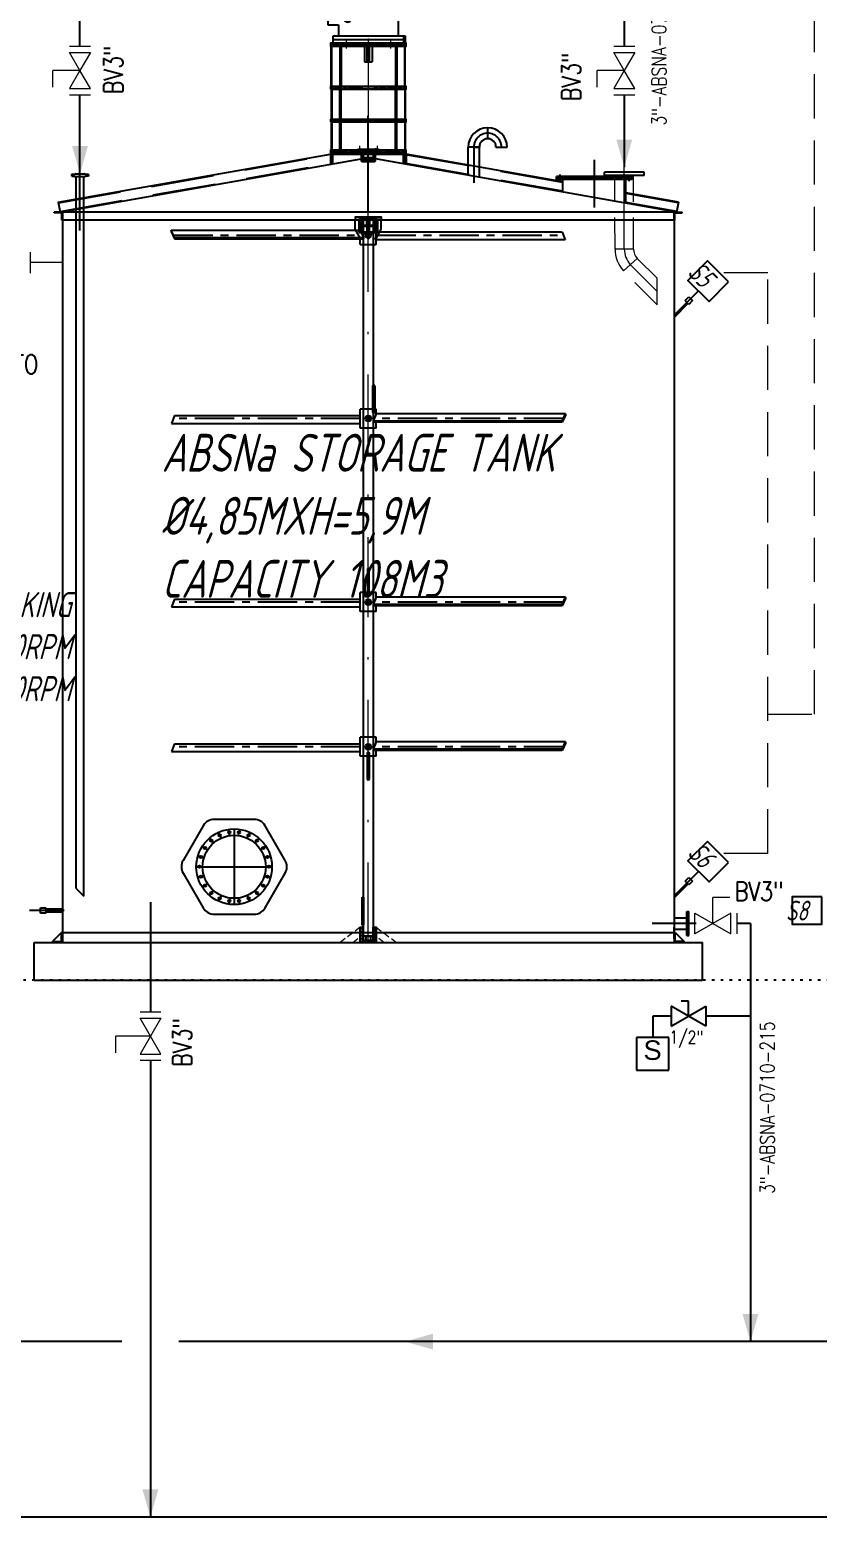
# Model space of a CAD drawing. Extents: x -29512 to 147477, y -5232 to 39709.
# Drawn here: x 140736.3 to 140767.6, y 9153.1 to 9212 of the extents above; entities that cross this region are included whole.
import ezdxf
from ezdxf.enums import TextEntityAlignment as Align

# ---------------------------------------------------------------- set-up
doc = ezdxf.new("R2010")
doc.units = 0
for name, pattern in [('ASSI', [16, 10, -2, 2, -2]), ('CENTER', [2, 1.25, -0.25, 0.25, -0.25]), ('DASHDOT', [25.4, 12.7, -6.35, 0, -6.35]), ('DOTTED', [0.25, 0, -0.25]), ('HIDDEN', [0.375, 0.25, -0.125])]:
    doc.linetypes.add(name, pattern=pattern)
doc.layers.get('0').update_dxf_attribs({"linetype": 'CONTINUOUS'})
for name, color, linetype in [('blade', 32, 'CONTINUOUS'), ('Bolt', 8, 'CONTINUOUS'), ('bushing', 1, 'CONTINUOUS'), ('Chain', 7, 'CONTINUOUS'), ('DIMENSION', 3, 'CONTINUOUS'), ('garis center', 4, 'CENTER'), ('HATCH', 4, 'CONTINUOUS'), ('NUVOLA', 6, 'CONTINUOUS'), ('P-707D', 7, 'CONTINUOUS'), ('PLAT', 7, 'CONTINUOUS'), ('pompa', 150, 'CONTINUOUS'), ('RED', 1, 'CONTINUOUS'), ('S', 7, 'CONTINUOUS'), ('spi', 7, 'CONTINUOUS')]:
    doc.layers.add(name, color=color, linetype=linetype)
doc.layers.add('FITTING', color=7, linetype='CONTINUOUS', lineweight=13)
doc.layers.add('TAG', color=140, linetype='CONTINUOUS', lineweight=13)
doc.styles.add('A3', font='arial.ttf', dxfattribs={"height": 0.3})
doc.styles.add('Romans100', font='romans.shx', dxfattribs={"width": 0.8, "height": 200})
doc.styles.add('S', font='ITALIC', dxfattribs={"height": 6})
doc.styles.add('S25', font='SIMPLEX', dxfattribs={"width": 0.8, "height": 0.25})
doc.styles.add('STYLE4', font='isocp.shx', dxfattribs={"width": 0.8, "oblique": 15, "height": 2})
pattern_1 = [(135, (141662.77512, 7790.239693), (0.0336759605, 0.0336759605), [])]
pattern_2 = [(135, (177299.441096, 5194.380967), (0.02806330038, 0.02806330038), [])]

# ---------------------------------------------------------------- blocks, each defined once
blk = doc.blocks.new('blade')
at = {"layer": 'blade'}
for p, q in [((145653.4, 16543.13), (145650.86, 16543.13)), ((145650.86, 16540.13), (145650.86, 16543.13)), ((145653.4, 16542.39), (145653.4, 16543.13)), ((145683.4, 16542.39), (145653.4, 16542.39)), ((145683.4, 16542.39), (145683.4, 16542.18)), ((145620.9, 16540.86), (145650.86, 16540.86)), ((145621.4, 16542.11), (145650.86, 16542.11)), ((145653.4, 16540.13), (145650.86, 16540.13)), ((145682.89, 16541.24), (145652.89, 16541.24)), ((145652.89, 16541.24), (145652.89, 16541.04)), ((145682.89, 16541.04), (145652.89, 16541.04)), ((145653.4, 16540.13), (145653.4, 16541.04)), ((145682.89, 16541.24), (145682.89, 16541.04))]:
    blk.add_line(p, q, dxfattribs=at)
at = {"layer": 'Bolt', "color": 0, "linetype": 'Continuous'}
blk.add_lwpolyline([(145651.96, 16541.91), (145651.8, 16541.63), (145651.96, 16541.34), (145652.29, 16541.34), (145652.46, 16541.63), (145652.29, 16541.91)], close=True, dxfattribs=at)
for radius in [0.456, 0.286]:
    blk.add_circle((145652.13, 16541.63), radius, dxfattribs=at)
at = {"layer": 'Bolt', "color": 1, "linetype": 'HIDDEN'}
blk.add_circle((145652.13, 16541.63), 0.147, dxfattribs=at)
blk.add_arc((145652.13, 16541.63), 0.219, 180, 90, dxfattribs=at)
at = {"layer": 'garis center', "ltscale": 5}
for p, q in [((145650.86, 16541.63), (145621.21, 16541.63)), ((145683.06, 16541.63), (145653.06, 16541.63))]:
    blk.add_line(p, q, dxfattribs=at)
at = {"layer": 'PLAT'}
for p, q in [((145653.4, 16542.39), (145652.89, 16541.24)), ((145682.89, 16541.24), (145683.4, 16542.39)), ((145621.4, 16542.11), (145620.9, 16540.86)), ((145683.4, 16542.18), (145682.89, 16541.04))]:
    blk.add_line(p, q, dxfattribs=at)
blk = doc.blocks.new('motor lm v210')
at = {"layer": 'pompa'}
for p, q in [((11075.4, 1358.4), (10825.4, 1358.4)), ((10825.4, 1323.1), (10825.4, 1358.4)), ((11075.4, 1323.1), (10825.4, 1323.1)), ((10830.3, 1308.6), (10835.1, 1323.1)), ((10844.5, 1308.6), (10849.3, 1323.1)), ((10858.6, 1308.6), (10863.4, 1323.1)), ((11040.1, 1393.7), (10860.7, 1393.7)), ((10879.8, 1308.6), (10884.6, 1323.1)), ((10901, 1308.6), (10905.7, 1323.1)), ((10922.2, 1308.6), (10926.9, 1323.1)), ((10936.3, 1308.6), (10941.1, 1323.1)), ((10964.5, 1308.6), (10959.7, 1323.1)), ((10978.6, 1308.6), (10973.9, 1323.1)), ((10999.8, 1308.6), (10995.1, 1323.1)), ((11021, 1308.6), (11016.2, 1323.1)), ((11042.2, 1308.6), (11037.4, 1323.1)), ((11056.3, 1308.6), (11051.6, 1323.1)), ((11070.5, 1308.6), (11065.7, 1323.1)), ((11075.4, 1323.1), (11075.4, 1358.4)), ((10830.3, 1054.9), (10830.3, 1308.6)), ((10844.5, 1051.1), (10844.5, 1308.6)), ((10858.6, 1047.4), (10858.6, 1308.6)), ((10879.8, 1041.7), (10879.8, 1308.6)), ((10901, 1041.7), (10901, 1308.6)), ((10907.9, 1238.9), (10901, 1245.9)), ((10907.9, 1123.5), (10907.9, 1238.9)), ((10922.2, 1245.9), (10922.2, 1308.6)), ((10936.3, 1245.9), (10936.3, 1308.6)), ((10964.5, 1245.9), (10964.5, 1308.6)), ((10978.6, 1245.9), (10978.6, 1308.6)), ((10992.9, 1238.9), (10999.8, 1245.9)), ((10999.8, 1041.7), (10999.8, 1308.6)), ((11021, 1041.7), (11021, 1308.6)), ((11042.2, 1047.4), (11042.2, 1308.6)), ((11056.3, 1051.1), (11056.3, 1308.6)), ((11070.5, 1054.9), (11070.5, 1308.6)), ((10901, 1116.6), (10907.9, 1123.5)), ((10922.2, 1041.7), (10922.2, 1116.6)), ((10936.3, 1041.7), (10936.3, 1116.6)), ((10964.5, 1041.7), (10964.5, 1116.6)), ((10978.6, 1041.7), (10978.6, 1116.6)), ((10992.9, 1123.5), (10999.8, 1116.6)), ((10785.4, 1011.7), (11175.4, 1011.7)), ((10785.4, 1011.7), (10785.4, 870.7)), ((10797, 1031.7), (10797, 1011.7)), ((11103.8, 1031.7), (10797, 1031.7)), ((10797, 1011.7), (11103.8, 1011.7)), ((11083.8, 1041.7), (10817, 1041.7)), ((11083.8, 1041.7), (10817, 1041.7)), ((10817, 1031.7), (10817, 1041.7)), ((10879.8, 1041.7), (10830.3, 1054.9)), ((11021, 1041.7), (11070.5, 1054.9)), ((11083.8, 1041.7), (11083.8, 1031.7)), ((11103.8, 1011.7), (11103.8, 1031.7)), ((11165.4, 1021.7), (11125.4, 1021.7)), ((11125.4, 1021.7), (11125.4, 1011.7)), ((11135.4, 1011.7), (11135.4, 1021.7)), ((11145.4, 1011.7), (11145.4, 1021.7)), ((11155.4, 1011.7), (11155.4, 1021.7)), ((11165.4, 1011.7), (11165.4, 1021.7)), ((11175.4, 1011.7), (11175.4, 931.7)), ((11080.4, 967), (11050.4, 967)), ((11115.4, 931.7), (11115.4, 870.7)), ((11175.4, 931.7), (11115.4, 931.7)), ((10745, 870.7), (10745, 830.7)), ((10755, 870.7), (10745, 870.7)), ((10755, 860.7), (10745, 860.7)), ((10755, 850.7), (10745, 850.7)), ((10755, 840.7), (10745, 840.7)), ((10745, 830.7), (10755, 830.7)), ((11145.8, 870.7), (10755, 870.7)), ((10755, 870.7), (10755, 850.7)), ((11145.8, 850.7), (10755, 850.7)), ((10755, 850.7), (10755, 830.7)), ((10755, 830.7), (11145.8, 830.7)), ((11145.8, 850.7), (11145.8, 870.7)), ((11145.8, 830.7), (11145.8, 850.7)), ((10929.4, 823.7), (10929.4, 725.7)), ((10971.4, 823.7), (10971.4, 725.7)), ((10971.4, 725.7), (10929.4, 725.7))]:
    blk.add_line(p, q, dxfattribs=at)
for points in [[(10901, 1245.9), (10999.8, 1245.9), (10999.8, 1116.6), (10901, 1116.6)], [(10907.9, 1238.9), (10992.9, 1238.9), (10992.9, 1123.5), (10907.9, 1123.5)]]:
    blk.add_lwpolyline(points, dxfattribs=at)
blk.add_lwpolyline([(10843.7, 830.7), (11057.2, 830.7), (11057.2, 823.7), (10843.7, 823.7)], close=True, dxfattribs=at)
for radius in [20, 15]:
    blk.add_circle((11065.4, 967), radius, dxfattribs=at)
for centre, start, end in [((10860.7, 1358.4), 90, 180), ((11040.1, 1358.4), 0, 90)]:
    blk.add_arc(centre, 35.3, start, end, dxfattribs=at)
at = {"layer": 'spi', "ltscale": 5}
for p, q in [((10944.4, 725.7), (10944.4, 812.7)), ((10956.4, 725.7), (10956.4, 812.7))]:
    blk.add_line(p, q, dxfattribs=at)
at = {"layer": 'spi'}
blk.add_arc((10950.4, 812.7), 6, 0, 180, dxfattribs=at)
blk = doc.blocks.new('CC6018')
at = {"color": 1, "linetype": 'CENTER', "lineweight": 9, "ltscale": 0.5}
for p, q in [((83, 163), (243, 163)), ((133, 218), (193, 218)), ((133, 108), (193, 108))]:
    blk.add_line(p, q, dxfattribs=at)
at = {"color": 1, "linetype": 'CENTER', "lineweight": 9, "ltscale": 0.05}
for p, q in [((120, 223), (130, 223)), ((125, 218), (125, 228)), ((206, 223), (196, 223)), ((201, 218), (201, 228)), ((120, 103), (130, 103)), ((125, 108), (125, 98)), ((206, 103), (196, 103)), ((201, 108), (201, 98))]:
    blk.add_line(p, q, dxfattribs=at)
for points in [[(120, 238), (206, 238, -0.414214), (216, 228), (216, 98, -0.414214), (206, 88), (120, 88, -0.414214), (110, 98), (110, 228, -0.414214)], [(120, 232), (206, 232, -0.414214), (211, 228), (211, 98, -0.414214), (206, 93), (120, 93, -0.414214), (115, 98), (115, 228, -0.414214)]]:
    blk.add_lwpolyline(points, format="xyb", close=True)
for points in [[(158, 118), (106, 118, -0.414214), (101, 123), (101, 202, -0.414214), (106, 207), (158, 207)], [(168, 207), (220, 207, -0.414214), (225, 202), (225, 123, -0.414214), (220, 118), (168, 118)]]:
    blk.add_lwpolyline(points, format="xyb")
for points in [[(158, 152), (101, 152), (101, 173), (158, 173)], [(158, 116), (168, 116), (168, 209), (158, 209)], [(168, 152), (225, 152), (225, 173), (168, 173)]]:
    blk.add_lwpolyline(points, close=True)
for centre in [(125, 223), (201, 223), (125, 103), (201, 103)]:
    blk.add_circle(centre, 2.93)
at = {"layer": 'Chain'}
for points in [[(189, 214), (189, 222), (137, 222), (137, 214)], [(138, 228), (138, 207), (141, 207), (141, 228)], [(138, 97), (138, 118), (141, 118), (141, 97)], [(141, 209), (141, 225), (143, 225), (143, 209)], [(144, 211), (144, 225), (157, 225), (157, 211)], [(161, 209), (161, 225), (158, 225), (158, 209)], [(163, 228), (163, 207), (161, 207), (161, 228)], [(163, 97), (163, 118), (161, 118), (161, 97)], [(163, 228), (163, 207), (166, 207), (166, 228)], [(163, 97), (163, 118), (166, 118), (166, 97)], [(166, 209), (166, 225), (168, 225), (168, 209)], [(182, 211), (182, 225), (169, 225), (169, 211)], [(185, 209), (185, 225), (183, 225), (183, 209)], [(185, 228), (185, 207), (188, 207), (188, 228)], [(185, 97), (185, 118), (188, 118), (188, 97)], [(189, 111), (189, 104), (137, 104), (137, 111)], [(141, 116), (141, 100), (143, 100), (143, 116)], [(144, 115), (144, 100), (157, 100), (157, 115)], [(161, 116), (161, 100), (158, 100), (158, 116)], [(166, 116), (166, 100), (168, 100), (168, 116)], [(182, 115), (182, 100), (169, 100), (169, 115)], [(185, 116), (185, 100), (183, 100), (183, 116)]]:
    blk.add_lwpolyline(points, close=True, dxfattribs=at)
blk = doc.blocks.new('PRESA', base_point=(1.75, 0.1))
for p, q in [((1.5, 0.1), (1.5, 0.6)), ((1.5, 0.6), (2, 0.6)), ((2, 0.6), (2, 0.1)), ((2, 0.1), (1.5, 0.1))]:
    blk.add_line(p, q)
at = {"style": 'S', "width": 1.2}
blk.add_attdef('1', text='', height=0.3, dxfattribs=at).set_placement((1.75, 0.2), align=Align.CENTER)
blk = doc.blocks.new('FRECC2', base_point=(19.5, 44))
at = {"layer": 'RED'}
blk.add_solid([(19.5, 44), (19.85, 44.1), (19.85, 43.9)], dxfattribs=at)

msp = doc.modelspace()

# ---------------------------------------------------------------- hatches: boundary and pattern name
at = {"lineweight": 5}
h = msp.add_hatch(dxfattribs=at)
h.set_pattern_fill('ANSI31', scale=0.015, angle=180, style=0)
h.set_pattern_definition(pattern_1)
h.paths.add_polyline_path([(140748.8324, 9211.3782), (140748.6744, 9211.3782), (140748.2524, 9211.3782), (140748.2524, 9211.5032), (140748.8324, 9211.5032)])
h = msp.add_hatch(dxfattribs=at)
h.set_pattern_fill('ANSI31', scale=0.015, angle=180, style=0)
h.set_pattern_definition(pattern_1)
h.paths.add_polyline_path([(140750.2524, 9211.3782), (140750.2524, 9211.4532), (140750.5149, 9211.4532), (140750.5149, 9211.5032), (140750.5824, 9211.5032), (140750.5824, 9211.3782)])
h.paths.add_polyline_path([(140748.9224, 9211.3782), (140748.9224, 9211.5032), (140748.9899, 9211.5032), (140748.9899, 9211.4532), (140749.2524, 9211.4532), (140749.2524, 9211.3782)])
h = msp.add_hatch(dxfattribs=at)
h.set_pattern_fill('ANSI31', scale=0.015, angle=180, style=0)
h.set_pattern_definition(pattern_1)
h.paths.add_polyline_path([(140751.2524, 9211.5032), (140751.2524, 9211.3782), (140750.8304, 9211.3782), (140750.6724, 9211.3782), (140750.6724, 9211.5032)])
h = msp.add_hatch(dxfattribs=at)
h.set_pattern_fill('ANSI31', scale=0.015, angle=180, style=0)
h.set_pattern_definition([(135, (141662.77512, 7790.114693), (0.0336759605, 0.0336759605), [])])
h.paths.add_polyline_path([(140751.2524, 9209.7782), (140751.2524, 9209.6782), (140750.0024, 9209.6782), (140750.0024, 9209.7782)])
h.paths.add_polyline_path([(140749.5024, 9209.7782), (140749.5024, 9209.6782), (140748.2524, 9209.6782), (140748.2524, 9209.7782)])
h = msp.add_hatch(dxfattribs=at)
h.set_pattern_fill('ANSI31', scale=0.015, angle=180, style=0)
h.set_pattern_definition([(135, (141662.77512, 7790.364693), (0.0336759605, 0.0336759605), [])])
h.paths.add_polyline_path([(140751.2524, 9208.4782), (140751.2524, 9208.3782), (140750.0024, 9208.3782), (140750.0024, 9208.4782)])
h.paths.add_polyline_path([(140749.5024, 9208.4782), (140749.5024, 9208.3782), (140748.2524, 9208.3782), (140748.2524, 9208.4782)])
h = msp.add_hatch(dxfattribs=at)
h.set_pattern_fill('ANSI31', scale=0.015, angle=180, style=0)
h.set_pattern_definition([(135, (141662.77512, 7790.239693), (0.0336759605, 0.0336759605), [])])
h.paths.add_polyline_path([(140749.3024, 9207.2532), (140749.3024, 9207.1532), (140748.2524, 9207.1532), (140748.2524, 9207.2532)])
h.paths.add_polyline_path([(140750.2024, 9207.1532), (140750.2024, 9207.2532), (140751.2524, 9207.2532), (140751.2524, 9207.1532)])
h = msp.add_hatch(dxfattribs=at)
h.set_pattern_fill('ANSI31', scale=0.015, angle=90, style=0)
h.set_pattern_definition([(45, (148160.367067, 8377.674726), (0.03367596045, -0.03367596045), [])])
h.paths.add_polyline_path([(140749.3749, 9207.1532), (140749.3749, 9207.1032), (140748.2524, 9207.1032), (140748.2524, 9207.1532)])
h.paths.add_polyline_path([(140751.2524, 9207.1532), (140751.2524, 9207.1032), (140750.1299, 9207.1032), (140750.1299, 9207.1532)])
h.paths.add_polyline_path([(140750.0374, 9207.1532), (140750.0749, 9207.1532), (140750.0749, 9207.1032), (140750.0374, 9207.1032)])
h.paths.add_polyline_path([(140749.4299, 9207.1532), (140749.4674, 9207.1532), (140749.4674, 9207.1032), (140749.4299, 9207.1032)])
h = msp.add_hatch(dxfattribs=at)
h.set_pattern_fill('ANSI31', scale=0.015, angle=90, style=0)
h.set_pattern_definition([(45, (148103.46798, 8379.92323), (0.03367596045, -0.03367596045), [])])
h.paths.add_polyline_path([(140748.3524, 9206.7181), (140748.2524, 9206.7004), (140748.2524, 9207.1032), (140748.3524, 9207.1032)])
h.paths.add_polyline_path([(140751.2524, 9206.7004), (140751.1524, 9206.7181), (140751.1524, 9207.1032), (140751.2524, 9207.1032)])
at = {"layer": 'DIMENSION', "lineweight": 5}
h = msp.add_hatch(dxfattribs=at)
h.set_pattern_fill('ANSI31', color=1, scale=0.0125, angle=180, style=0)
h.set_pattern_definition(pattern_2)
h.paths.add_polyline_path([(140749.3524, 9207.2932), (140749.4349, 9207.2932), (140749.4349, 9207.2432), (140749.4449, 9207.2432), (140749.4449, 9207.2332), (140749.3524, 9207.2332)])
h.paths.add_polyline_path([(140749.5574, 9207.2932), (140749.5574, 9207.2332), (140749.4799, 9207.2332), (140749.4799, 9207.2432), (140749.4899, 9207.2432), (140749.4899, 9207.2932)])
h.paths.add_polyline_path([(140750.0149, 9207.2932), (140750.0149, 9207.2432), (140750.0249, 9207.2432), (140750.0249, 9207.2332), (140749.9474, 9207.2332), (140749.9474, 9207.2932)])
h.paths.add_polyline_path([(140750.1524, 9207.2932), (140750.1524, 9207.2332), (140750.0599, 9207.2332), (140750.0599, 9207.2432), (140750.0699, 9207.2432), (140750.0699, 9207.2932)])
h = msp.add_hatch(dxfattribs=at)
h.set_pattern_fill('ANSI31', color=1, scale=0.0125, angle=90, style=0)
h.set_pattern_definition([(45, (148160.367067, 8377.674726), (0.02806330038, -0.02806330038), [])])
h.paths.add_polyline_path([(140749.3524, 9207.2332), (140749.3749, 9207.2332), (140749.3749, 9207.1532), (140749.3524, 9207.1532)])
h.paths.add_polyline_path([(140750.1299, 9207.2332), (140750.1524, 9207.2332), (140750.1524, 9207.1532), (140750.1299, 9207.1532)])
h = msp.add_hatch(dxfattribs=at)
h.set_pattern_fill('ANSI31', color=1, scale=0.0125, angle=90, style=0)
h.set_pattern_definition([(45, (177296.76354, 5194.143467), (0.02806330038, -0.02806330038), [])])
h.paths.add_polyline_path([(140749.9824, 9207.2332), (140750.0749, 9207.2332), (140750.0749, 9207.1532), (140749.9824, 9207.1532)])
h.paths.add_polyline_path([(140749.4299, 9207.2332), (140749.5224, 9207.2332), (140749.5224, 9207.1532), (140749.4299, 9207.1532)])
h = msp.add_hatch(dxfattribs=at)
h.set_pattern_fill('ANSI31', color=1, scale=0.0125, angle=180, style=0)
h.set_pattern_definition([(135, (177296.76354, 5194.320967), (0.02806330038, 0.02806330038), [])])
h.paths.add_polyline_path([(140749.4924, 9206.8032), (140749.4674, 9206.8282), (140749.4674, 9207.1532), (140749.5224, 9207.1532), (140749.5224, 9206.8682), (140749.5574, 9206.8532), (140749.5574, 9206.8032)])
h.paths.add_polyline_path([(140750.0374, 9206.8282), (140750.0124, 9206.8032), (140749.9474, 9206.8032), (140749.9474, 9206.8532), (140749.9824, 9206.8682), (140749.9824, 9207.1532), (140750.0374, 9207.1532)])
h = msp.add_hatch(dxfattribs=at)
h.set_pattern_fill('ANSI31', color=1, scale=0.0125, angle=180, style=0)
h.set_pattern_definition(pattern_2)
h.paths.add_polyline_path([(140749.9474, 9207.2332), (140749.9824, 9207.2332), (140749.9824, 9206.9332), (140749.9474, 9206.9482)])
h.paths.add_polyline_path([(140749.5574, 9206.9482), (140749.5224, 9206.9332), (140749.5224, 9207.2332), (140749.5574, 9207.2332)])
at = {"layer": 'DIMENSION', "lineweight": 9}
h = msp.add_hatch(dxfattribs=at)
h.set_pattern_fill('ANSI31', scale=0.03125, style=0)
h.set_pattern_definition([(45, (104308.78605, 5049.63054), (-0.07015825095, 0.07015825095), [])])
h.paths.add_polyline_path([(140750.0678, 9176.2432), (140749.9995, 9176.2432), (140749.9995, 9175.9157), (140749.8024, 9175.9157), (140749.7774, 9175.9107, -0.0296497), (140749.7663, 9175.9085), (140749.7524, 9175.9057), (140749.7524, 9175.8432), (140750.0678, 9175.8432)])
h.paths.add_polyline_path([(140750.0678, 9176.4432), (140749.9995, 9176.4432), (140749.9995, 9176.2432), (140750.0678, 9176.2432)])
h.paths.add_polyline_path([(140749.5053, 9176.4432), (140749.4328, 9176.4432), (140749.4328, 9176.2432), (140749.5053, 9176.2432)])
h.paths.add_polyline_path([(140749.5053, 9176.2432), (140749.4328, 9176.2432), (140749.4328, 9175.8432), (140749.7524, 9175.8432), (140749.7524, 9175.9057), (140749.7024, 9175.9157), (140749.5053, 9175.9157)])
at = {"layer": 'DIMENSION', "lineweight": 5}
h = msp.add_hatch(dxfattribs=at)
h.set_pattern_fill('ANSI31', color=1, scale=0.03125, angle=90, style=0)
h.set_pattern_definition([(135, (104308.78605, 5049.63054), (-0.07015825095, -0.07015825095), [])])
h.paths.add_polyline_path([(140749.9995, 9176.4432), (140749.9429, 9176.4432), (140749.9429, 9176.2432), (140749.9995, 9176.2432)])
h.paths.add_polyline_path([(140749.5619, 9176.4432), (140749.5053, 9176.4432), (140749.5053, 9176.2432), (140749.5619, 9176.2432)])
h.paths.add_polyline_path([(140749.5619, 9176.2432), (140749.5053, 9176.2432), (140749.5053, 9175.9157), (140749.5619, 9175.9157)])
h.paths.add_polyline_path([(140749.9995, 9176.2432), (140749.9429, 9176.2432), (140749.9429, 9175.9157), (140749.9995, 9175.9157)])

# ---------------------------------------------------------------- linework, layer by layer
at = {"color": 6, "linetype": 'DASHDOT', "lineweight": 9, "ltscale": 0.25}
for p, q in [((140748.8774, 9211.5921), (140748.8774, 9211.2893)), ((140749.7524, 9211.681), (140749.7524, 9207.43)), ((140750.6274, 9211.5921), (140750.6274, 9211.2893)), ((140749.4024, 9207.4271), (140749.4024, 9207.0993)), ((140750.1024, 9207.4271), (140750.1024, 9207.0993))]:
    msp.add_line(p, q, dxfattribs=at)
at = {"color": 7, "lineweight": 20}
for p, q in [((140737.2486, 9209.7522), (140737.2486, 9210.4176)), ((140738.3201, 9210.4176), (140737.2486, 9210.4176)), ((140758.8309, 9209.7522), (140758.8309, 9210.4176)), ((140759.9024, 9210.4176), (140758.8309, 9210.4176)), ((140764.084, 9177.6281), (140763.4186, 9177.6281)), ((140763.4186, 9176.5932), (140763.4186, 9177.6281)), ((140741.1127, 9172.131), (140739.7473, 9172.131)), ((140739.7473, 9171.4656), (140739.7473, 9172.131))]:
    msp.add_line(p, q, dxfattribs=at)
at = {"color": 4, "lineweight": 20}
msp.add_line((140737.6274, 9202.7981), (140736.3384, 9202.7981), dxfattribs=at)
for p, q in [((140763.1361, 9172.5261), (140761.7592, 9173.3129)), ((140761.7592, 9172.5261), (140763.1361, 9173.3129)), ((140761.7592, 9173.3129), (140761.7592, 9172.5261)), ((140762.4476, 9173.5096), (140762.1526, 9173.5096)), ((140762.4476, 9172.9195), (140762.4476, 9173.5096)), ((140763.1361, 9173.3129), (140763.1361, 9172.5261))]:
    msp.add_line(p, q)
at = {"color": 3}
for points in [[(140750.8304, 9211.3782), (140750.8304, 9211.3782), (140751.2524, 9211.3782), (140751.2524, 9211.5032), (140748.2524, 9211.5032), (140748.2524, 9211.3782), (140748.6744, 9211.3782), (140748.6744, 9211.3782)], [(140748.9224, 9211.5032), (140748.8324, 9211.5032), (140748.8324, 9211.3782), (140748.9224, 9211.3782)], [(140750.5149, 9211.5032), (140748.9899, 9211.5032), (140748.9899, 9211.4532), (140750.5149, 9211.4532)], [(140750.2524, 9211.3782), (140749.2524, 9211.3782), (140749.2524, 9211.4532), (140750.2524, 9211.4532)], [(140750.5824, 9211.5032), (140750.6724, 9211.5032), (140750.6724, 9211.3782), (140750.5824, 9211.3782)], [(140748.2524, 9209.6782), (140751.2524, 9209.6782), (140751.2524, 9209.7782), (140748.2524, 9209.7782)], [(140750.0024, 9209.6782), (140749.5024, 9209.6782), (140749.5024, 9209.7782), (140750.0024, 9209.7782)], [(140748.2524, 9208.3782), (140751.2524, 9208.3782), (140751.2524, 9208.4782), (140748.2524, 9208.4782)], [(140750.0024, 9208.3782), (140749.5024, 9208.3782), (140749.5024, 9208.4782), (140750.0024, 9208.4782)], [(140748.2524, 9207.1532), (140751.2524, 9207.1532), (140751.2524, 9207.2532), (140748.2524, 9207.2532)], [(140748.2524, 9207.1032), (140751.2524, 9207.1032), (140751.2524, 9207.1532), (140748.2524, 9207.1532)], [(140750.2024, 9207.1532), (140749.3024, 9207.1532), (140749.3024, 9207.2532), (140750.2024, 9207.2532)], [(140749.4299, 9207.1032), (140749.3749, 9207.1032), (140749.3749, 9207.1532), (140749.4299, 9207.1532)], [(140749.3799, 9207.1032), (140749.4249, 9207.1032), (140749.4249, 9207.1532), (140749.3799, 9207.1532)], [(140750.0374, 9207.1032), (140749.4674, 9207.1032), (140749.4674, 9207.1532), (140750.0374, 9207.1532)], [(140750.0749, 9207.1032), (140750.1299, 9207.1032), (140750.1299, 9207.1532), (140750.0749, 9207.1532)], [(140750.0799, 9207.1032), (140750.1249, 9207.1032), (140750.1249, 9207.1532), (140750.0799, 9207.1532)], [(140748.2524, 9207.1032), (140748.2524, 9206.7004), (140748.3524, 9206.7181), (140748.3524, 9207.1032)], [(140751.2524, 9207.1032), (140751.2524, 9206.7004), (140751.1524, 9206.7181), (140751.1524, 9207.1032)]]:
    msp.add_lwpolyline(points, close=True, dxfattribs=at)
at = {"layer": 'bushing', "color": 7}
for p, q in [((140749.5574, 9206.9482), (140749.5224, 9206.9332)), ((140749.5574, 9206.8532), (140749.9474, 9206.8532)), ((140749.9474, 9206.9482), (140749.9824, 9206.9332))]:
    msp.add_line(p, q, dxfattribs=at)
for points in [[(140750.1524, 9207.2332), (140749.3524, 9207.2332), (140749.3524, 9207.2932), (140750.1524, 9207.2932)], [(140750.1524, 9207.1532), (140749.3524, 9207.1532), (140749.3524, 9207.2332), (140750.1524, 9207.2332)], [(140749.3749, 9207.2332), (140749.4299, 9207.2332), (140749.4299, 9207.1532), (140749.3749, 9207.1532)], [(140749.4349, 9207.2932), (140749.4899, 9207.2932), (140749.4899, 9207.2432), (140749.4349, 9207.2432)], [(140749.4799, 9207.2332), (140749.4449, 9207.2332), (140749.4449, 9207.2432), (140749.4799, 9207.2432)], [(140749.9474, 9207.2332), (140749.5574, 9207.2332), (140749.5574, 9207.2932), (140749.9474, 9207.2932)], [(140750.0699, 9207.2932), (140750.0149, 9207.2932), (140750.0149, 9207.2432), (140750.0699, 9207.2432)], [(140750.0249, 9207.2332), (140750.0599, 9207.2332), (140750.0599, 9207.2432), (140750.0249, 9207.2432)], [(140750.1299, 9207.2332), (140750.0749, 9207.2332), (140750.0749, 9207.1532), (140750.1299, 9207.1532)], [(140749.2274, 9204.5049), (140750.2774, 9204.5049), (140750.2774, 9204.5949), (140749.2274, 9204.5949)], [(140749.7774, 9204.5049), (140749.7274, 9204.5049), (140749.7274, 9203.7549), (140749.7774, 9203.7549)], [(140749.7774, 9204.1299), (140749.7274, 9204.1299), (140749.7274, 9203.7549), (140749.7774, 9203.7549)], [(140749.7274, 9190.6699), (140749.7774, 9190.6699), (140749.7774, 9189.5699), (140749.7274, 9189.5699)], [(140749.7274, 9189.6199), (140749.7774, 9189.6199), (140749.7774, 9190.6199), (140749.7274, 9190.6199)], [(140749.5119, 9177.6399), (140749.5619, 9177.6399), (140749.5619, 9176.5399), (140749.5119, 9176.5399)], [(140749.5119, 9176.5899), (140749.5619, 9176.5899), (140749.5619, 9177.5899), (140749.5119, 9177.5899)]]:
    msp.add_lwpolyline(points, close=True, dxfattribs=at)
for points in [[(140750.0124, 9206.8032), (140750.0374, 9206.8282), (140750.0374, 9207.1532), (140749.4674, 9207.1532), (140749.4674, 9206.8282), (140749.4924, 9206.8032), (140750.0124, 9206.8032)], [(140749.5224, 9206.9332), (140749.9824, 9206.9332), (140749.9824, 9207.2332), (140749.5224, 9207.2332), (140749.5224, 9206.9332), (140749.5224, 9206.9332)], [(140749.5224, 9206.8682), (140749.5574, 9206.8532), (140749.5574, 9206.8032), (140749.9474, 9206.8032), (140749.9474, 9206.8532), (140749.9824, 9206.8682), (140749.5224, 9206.8682)], [(140749.9474, 9206.9482), (140749.5574, 9206.9482)], [(140749.5574, 9206.8032), (140749.9474, 9206.8032)], [(140749.5924, 9206.9332), (140749.9124, 9206.9332)], [(140749.5619, 9203.7549), (140749.4369, 9203.7549), (140749.2369, 9204.1299), (140749.2369, 9204.5049), (140749.5619, 9204.5049)], [(140749.9429, 9203.7549), (140750.0679, 9203.7549), (140750.2679, 9204.1299), (140750.2679, 9204.5049), (140749.9429, 9204.5049)]]:
    msp.add_lwpolyline(points, dxfattribs=at)
for points in [[(140749.9179, 9196.8949, 1), (140750.0179, 9196.8949), (140750.0179, 9197.8949, 1), (140749.9179, 9197.8949)], [(140749.7024, 9182.3449, 1), (140749.8024, 9182.3449), (140749.8024, 9183.3449, 1), (140749.7024, 9183.3449)]]:
    msp.add_lwpolyline(points, format="xyb", close=True, dxfattribs=at)
at = {"layer": 'DIMENSION', "color": 0, "linetype": 'ByBlock', "ltscale": 0.5}
for p, q in [((140738.3201, 9211.3788), (140738.3201, 9221.8995)), ((140738.3201, 9204.0715), (140738.3201, 9209.4565)), ((140741.1127, 9177.4464), (140741.1127, 9173.0922)), ((140761.0302, 9172.9195), (140761.0302, 9172.0738)), ((140761.7592, 9172.9195), (140761.0302, 9172.9195)), ((140764.9059, 9172.9195), (140763.1361, 9172.9195)), ((140741.1127, 9171.1699), (140741.1127, 9153.0526))]:
    msp.add_line(p, q, dxfattribs=at)
at = {"layer": 'DIMENSION', "color": 4, "linetype": 'HIDDEN', "lineweight": 13, "ltscale": 7}
for p, q in [((140767.4496, 9184.8896), (140767.4496, 9216.6099)), ((140765.5946, 9202.3929), (140763.6723, 9202.3929)), ((140765.5946, 9179.3737), (140765.5946, 9202.3929)), ((140765.5946, 9184.8896), (140767.4496, 9184.8896)), ((140765.5946, 9179.3737), (140763.6723, 9179.3737))]:
    msp.add_line(p, q, dxfattribs=at)
at = {"layer": 'DIMENSION', "color": 7, "linetype": 'DASHDOT', "ltscale": 0.3}
msp.add_line((140749.7524, 9204.8032), (140749.7524, 9209.8032), dxfattribs=at)
at = {"layer": 'DIMENSION', "color": 7, "linetype": 'ByBlock', "ltscale": 5}
for p, q in [((140754.4854, 9207.7074), (140754.4854, 9208.1474)), ((140753.7129, 9206.2604), (140753.7129, 9207.3774)), ((140754.1554, 9207.3774), (140753.7154, 9207.3774)), ((140753.9354, 9207.3774), (140754.1579, 9207.3774)), ((140754.1579, 9206.182), (140754.1579, 9207.3774)), ((140754.8154, 9207.3774), (140755.2554, 9207.3774)), ((140761.8774, 9176.8157), (140762.3774, 9176.8157)), ((140761.8774, 9176.3707), (140762.3774, 9176.3707))]:
    msp.add_line(p, q, dxfattribs=at)
at = {"layer": 'DIMENSION', "color": 1, "linetype": 'CENTER', "ltscale": 10}
msp.add_line((140753.9354, 9207.3774), (140753.9354, 9205.9674), dxfattribs=at)
at = {"layer": 'DIMENSION', "color": 9}
for p, q in [((140737.4579, 9205.1971), (140748.2524, 9207.1004)), ((140757.464, 9206.0052), (140751.2524, 9207.1004)), ((140762.0468, 9205.1971), (140759.964, 9205.5644))]:
    msp.add_line(p, q, dxfattribs=at)
at = {"layer": 'DIMENSION', "color": 7, "linetype": 'HIDDEN', "lineweight": 13, "ltscale": 10}
for p, q in [((140737.4649, 9205.1577), (140748.2524, 9207.0598)), ((140737.5204, 9204.8426), (140748.2524, 9206.7349)), ((140757.4571, 9205.9658), (140751.2524, 9207.0598)), ((140757.464, 9205.6396), (140751.2524, 9206.7349)), ((140762.0399, 9205.1577), (140759.9571, 9205.525)), ((140761.9843, 9204.8426), (140759.964, 9205.1988))]:
    msp.add_line(p, q, dxfattribs=at)
at = {"layer": 'DIMENSION', "color": 3, "lineweight": 25}
for p, q in [((140737.5274, 9204.8032), (140749.4674, 9206.9085)), ((140761.9774, 9204.8032), (140750.0374, 9206.9085)), ((140737.6274, 9204.8032), (140737.6274, 9175.8432)), ((140761.8774, 9204.8032), (140761.8774, 9175.8432))]:
    msp.add_line(p, q, dxfattribs=at)
at = {"layer": 'DIMENSION', "color": 1, "linetype": 'CENTER', "ltscale": 2}
for p, q in [((140758.714, 9206.8769), (140758.714, 9204.9861)), ((140762.7556, 9176.5932), (140761.0112, 9176.5932))]:
    msp.add_line(p, q, dxfattribs=at)
at = {"layer": 'DIMENSION', "color": 1, "lineweight": 9}
for p, q in [((140759.9024, 9203.336), (140759.9024, 9206.5782)), ((140760.2691, 9203.336), (140759.5357, 9203.336)), ((140760.4109, 9202.9674), (140759.8666, 9202.4759))]:
    msp.add_line(p, q, dxfattribs=at)
at = {"layer": 'DIMENSION', "color": 7}
for p, q in [((140760.214, 9206.219), (140757.214, 9206.219)), ((140757.214, 9206.099), (140757.214, 9206.219)), ((140760.214, 9206.159), (140757.214, 9206.159)), ((140760.214, 9206.099), (140757.214, 9206.099)), ((140757.464, 9205.599), (140757.464, 9206.099)), ((140759.1149, 9206.2526), (140759.1149, 9206.386)), ((140760.6899, 9206.386), (140759.1149, 9206.386)), ((140760.6899, 9206.2526), (140759.1149, 9206.2526)), ((140759.964, 9205.1582), (140759.964, 9206.099)), ((140760.214, 9206.099), (140760.214, 9206.219)), ((140760.6899, 9206.2526), (140760.6899, 9206.386)), ((140737.4579, 9205.1971), (140737.5274, 9204.8032)), ((140761.8774, 9204.8032), (140737.6274, 9204.8032)), ((140762.0468, 9205.1971), (140761.9774, 9204.8032)), ((140762.3774, 9176.1207), (140762.3774, 9177.0657)), ((140762.3774, 9177.0657), (140762.4574, 9177.0657)), ((140762.4574, 9176.1207), (140762.4574, 9177.0657)), ((140761.8774, 9175.9819), (140761.8774, 9176.4544)), ((140762.3774, 9176.1207), (140762.4574, 9176.1207)), ((140736.5024, 9174.3432), (140736.5024, 9175.8432)), ((140736.5024, 9175.8432), (140763.0024, 9175.8432)), ((140763.0024, 9174.3432), (140763.0024, 9175.8432)), ((140736.5024, 9174.3432), (140763.0024, 9174.3432))]:
    msp.add_line(p, q, dxfattribs=at)
at = {"layer": 'DIMENSION', "color": 1}
for p, q in [((140757.3456, 9206.2865), (140757.3456, 9206.0234)), ((140760.0825, 9206.2865), (140760.0825, 9206.0234)), ((140745.2289, 9180.7224), (140743.6363, 9180.7224)), ((140743.2033, 9180.4724), (140742.4071, 9179.0932)), ((140743.9133, 9179.9802), (140743.8095, 9180.2076)), ((140743.9046, 9180.1136), (140743.8182, 9180.0742)), ((140743.8417, 9180.1371), (140743.8812, 9180.0507)), ((140744.2839, 9180.2109), (140744.1899, 9180.1974)), ((140744.2547, 9180.0804), (140744.2191, 9180.3279)), ((140744.2302, 9180.2512), (140744.2437, 9180.1572)), ((140744.4326, 9180.3432), (140744.4326, 9177.3432)), ((140744.6753, 9180.1974), (140744.5813, 9180.2109)), ((140744.6105, 9180.0804), (140744.6461, 9180.3279)), ((140744.6351, 9180.2512), (140744.6215, 9180.1572)), ((140744.9519, 9179.9802), (140745.0557, 9180.2076)), ((140745.047, 9180.0742), (140744.9606, 9180.1136)), ((140745.0235, 9180.1371), (140744.9841, 9180.0507)), ((140746.4582, 9179.0932), (140745.6619, 9180.4724)), ((140743.381, 9179.519), (140743.1707, 9179.6541)), ((140743.2359, 9179.6122), (140743.3159, 9179.5609)), ((140743.3016, 9179.6265), (140743.2502, 9179.5466)), ((140743.614, 9179.7879), (140743.4503, 9179.9768)), ((140743.5681, 9179.9134), (140743.4963, 9179.8512)), ((140743.5011, 9179.9182), (140743.5633, 9179.8464)), ((140745.2512, 9179.7879), (140745.4149, 9179.9768)), ((140745.3689, 9179.8512), (140745.2972, 9179.9134)), ((140745.3642, 9179.9182), (140745.3019, 9179.8464)), ((140745.4842, 9179.519), (140745.6945, 9179.6541)), ((140745.6293, 9179.6122), (140745.5494, 9179.5609)), ((140745.615, 9179.5466), (140745.5637, 9179.6265)), ((140743.1826, 9178.8432), (140742.9326, 9178.8432)), ((140742.9326, 9178.8432), (140745.9326, 9178.8432)), ((140743.2332, 9179.1953), (140742.9934, 9179.2658)), ((140743.0101, 9178.8432), (140743.1051, 9178.8432)), ((140743.0576, 9178.8907), (140743.0576, 9178.7957)), ((140743.0677, 9179.2439), (140743.1589, 9179.2172)), ((140743.1267, 9179.2761), (140743.0999, 9179.185)), ((140745.632, 9179.1953), (140745.8719, 9179.2658)), ((140745.6826, 9178.8432), (140745.9326, 9178.8432)), ((140745.7975, 9179.2439), (140745.7063, 9179.2172)), ((140745.7653, 9179.185), (140745.7385, 9179.2761)), ((140745.8551, 9178.8432), (140745.7601, 9178.8432)), ((140745.8076, 9178.7957), (140745.8076, 9178.8907)), ((140742.4071, 9178.5932), (140743.2033, 9177.214)), ((140743.2332, 9178.491), (140742.9934, 9178.4206)), ((140743.0677, 9178.4424), (140743.1589, 9178.4692)), ((140743.0999, 9178.5014), (140743.1267, 9178.4102)), ((140745.632, 9178.491), (140745.8719, 9178.4206)), ((140745.6619, 9177.214), (140746.4582, 9178.5932)), ((140745.7975, 9178.4424), (140745.7063, 9178.4692)), ((140745.7385, 9178.4102), (140745.7653, 9178.5014)), ((140743.381, 9178.1674), (140743.1707, 9178.0322)), ((140743.2359, 9178.0741), (140743.3159, 9178.1255)), ((140743.2502, 9178.1397), (140743.3016, 9178.0598)), ((140743.614, 9177.8985), (140743.4503, 9177.7095)), ((140743.4963, 9177.8351), (140743.5681, 9177.7729)), ((140743.5011, 9177.7681), (140743.5633, 9177.8399)), ((140743.9133, 9177.7061), (140743.8095, 9177.4787)), ((140744.9519, 9177.7061), (140745.0557, 9177.4787)), ((140745.2512, 9177.8985), (140745.4149, 9177.7095)), ((140745.2972, 9177.7729), (140745.3689, 9177.8351)), ((140745.3642, 9177.7681), (140745.3019, 9177.8399)), ((140745.4842, 9178.1674), (140745.6945, 9178.0322)), ((140745.6293, 9178.0741), (140745.5494, 9178.1255)), ((140745.5637, 9178.0598), (140745.615, 9178.1397)), ((140743.8182, 9177.6122), (140743.9046, 9177.5727)), ((140743.8417, 9177.5492), (140743.8812, 9177.6356)), ((140744.1899, 9177.4889), (140744.2839, 9177.4754)), ((140744.2547, 9177.6059), (140744.2191, 9177.3584)), ((140744.2302, 9177.4352), (140744.2437, 9177.5292)), ((140744.5813, 9177.4754), (140744.6753, 9177.4889)), ((140744.6105, 9177.6059), (140744.6461, 9177.3584)), ((140744.6351, 9177.4352), (140744.6215, 9177.5292)), ((140744.9606, 9177.5727), (140745.047, 9177.6122)), ((140745.0235, 9177.5492), (140744.9841, 9177.6356)), ((140743.6363, 9176.964), (140745.2289, 9176.964))]:
    msp.add_line(p, q, dxfattribs=at)
at = {"layer": 'DIMENSION', "color": 7, "linetype": 'HIDDEN', "lineweight": 13, "ltscale": 5}
for p, q in [((140759.5357, 9203.336), (140759.5316, 9206.2526)), ((140760.2732, 9203.336), (140760.2732, 9206.2526)), ((140761.2004, 9201.129), (140759.8864, 9202.4429)), ((140761.2004, 9202.1778), (140760.4109, 9202.9674))]:
    msp.add_line(p, q, dxfattribs=at)
at = {"layer": 'DIMENSION', "color": 6}
for p, q in [((140737.6274, 9204.8032), (140737.3024, 9204.8032)), ((140737.3024, 9204.7707), (140737.3024, 9204.8032)), ((140737.3024, 9204.7707), (140737.3024, 9204.8032)), ((140737.6274, 9204.4782), (140737.6274, 9204.8032)), ((140761.8774, 9204.8032), (140762.2024, 9204.8032)), ((140761.8774, 9204.4782), (140761.8774, 9204.8032)), ((140762.2024, 9204.7707), (140762.2024, 9204.8032)), ((140762.2024, 9204.7707), (140762.2024, 9204.8032)), ((140737.5949, 9204.7707), (140737.3024, 9204.7707)), ((140737.5949, 9204.4782), (140737.5949, 9204.7707)), ((140737.6274, 9204.4782), (140737.5949, 9204.4782)), ((140761.8774, 9204.4782), (140737.6274, 9204.4782)), ((140761.8774, 9204.4782), (140761.9099, 9204.4782)), ((140761.9099, 9204.4782), (140761.9099, 9204.7707)), ((140761.9099, 9204.7707), (140762.2024, 9204.7707)), ((140737.5874, 9176.2432), (140737.2274, 9175.8832)), ((140737.2274, 9175.8432), (140737.2274, 9175.8832)), ((140737.2274, 9175.8832), (140737.5874, 9175.8832)), ((140737.5874, 9176.2432), (140737.6274, 9176.2432)), ((140737.5874, 9175.8832), (140737.5874, 9176.2432)), ((140737.5874, 9176.2432), (140737.6274, 9176.2432)), ((140737.6274, 9176.2432), (140761.8774, 9176.2432)), ((140737.6274, 9175.8432), (140737.6274, 9176.2432)), ((140761.9174, 9176.2432), (140761.8774, 9176.2432)), ((140761.9174, 9176.2432), (140761.8774, 9176.2432)), ((140761.9174, 9176.2432), (140762.2774, 9175.8832)), ((140761.9174, 9175.8832), (140761.9174, 9176.2432)), ((140762.2774, 9175.8832), (140761.9174, 9175.8832)), ((140762.2774, 9175.8432), (140762.2774, 9175.8832)), ((140737.2274, 9175.8432), (140737.6274, 9175.8432)), ((140762.2774, 9175.8432), (140761.8774, 9175.8432))]:
    msp.add_line(p, q, dxfattribs=at)
at = {"layer": 'DIMENSION', "color": 1, "linetype": 'CENTER', "lineweight": 9, "ltscale": 5}
msp.add_line((140760.1353, 9202.7185), (140761.2004, 9201.6534), dxfattribs=at)
at = {"layer": 'DIMENSION', "color": 7, "lineweight": 9}
msp.add_line((140761.2004, 9201.129), (140761.2004, 9202.1778), dxfattribs=at)
at = {"layer": 'DIMENSION', "color": 7, "linetype": 'ByBlock', "ltscale": 15}
for points in [[(140748.2855, 9211.3782), (140748.6744, 9211.3782), (140748.6744, 9209.7782), (140748.2855, 9209.7782)], [(140751.2193, 9211.3782), (140750.8304, 9211.3782), (140750.8304, 9209.7782), (140751.2193, 9209.7782)], [(140748.2855, 9208.4782), (140748.6744, 9208.4782), (140748.6744, 9209.6782), (140748.2855, 9209.6782)], [(140751.2193, 9208.4782), (140750.8304, 9208.4782), (140750.8304, 9209.6782), (140751.2193, 9209.6782)], [(140748.2855, 9207.2532), (140748.6744, 9207.2532), (140748.6744, 9208.3782), (140748.2855, 9208.3782)], [(140751.2193, 9207.2532), (140750.8304, 9207.2532), (140750.8304, 9208.3782), (140751.2193, 9208.3782)]]:
    msp.add_lwpolyline(points, close=True, dxfattribs=at)
at = {"layer": 'DIMENSION', "color": 7, "linetype": 'HIDDEN', "lineweight": 13, "ltscale": 10}
for points in [[(140748.3208, 9211.3782), (140748.6037, 9211.3782), (140748.6037, 9209.7782), (140748.3208, 9209.7782)], [(140751.184, 9211.3782), (140750.9011, 9211.3782), (140750.9011, 9209.7782), (140751.184, 9209.7782)], [(140748.3208, 9208.4782), (140748.6037, 9208.4782), (140748.6037, 9209.6782), (140748.3208, 9209.6782)], [(140751.184, 9208.4782), (140750.9011, 9208.4782), (140750.9011, 9209.6782), (140751.184, 9209.6782)], [(140748.3246, 9207.2532), (140748.6037, 9207.2532), (140748.6037, 9208.3782), (140748.3208, 9208.3782)], [(140751.184, 9207.2532), (140750.9011, 9207.2532), (140750.9011, 9208.3782), (140751.184, 9208.3782)]]:
    msp.add_lwpolyline(points, close=True, dxfattribs=at)
at = {"layer": 'DIMENSION', "color": 7}
for points in [[(140749.5224, 9206.8682), (140749.5224, 9207.1532), (140749.9824, 9207.1532), (140749.9824, 9206.8682)], [(140749.5574, 9206.9482), (140749.5574, 9207.2332), (140749.9474, 9207.2332), (140749.9474, 9206.9482)]]:
    msp.add_lwpolyline(points, dxfattribs=at)
at = {"layer": 'DIMENSION', "color": 2}
for points in [[(140749.9429, 9204.5049), (140749.9429, 9176.0899), (140749.5619, 9176.0899), (140749.5619, 9204.5049)], [(140749.8024, 9176.0899), (140749.7524, 9176.0999), (140749.7024, 9176.0899)]]:
    msp.add_lwpolyline(points, dxfattribs=at)
at = {"layer": 'DIMENSION', "color": 3, "linetype": 'ByBlock', "ltscale": 0.5}
for points in [[(140764.0345, 9202.0307), (140763.1994, 9202.8658), (140762.4281, 9202.0945), (140763.2632, 9201.2594)], [(140764.0345, 9179.0115), (140763.1994, 9179.8466), (140762.4281, 9179.0753), (140763.2632, 9178.2402)], [(140767.7381, 9177.6567), (140766.5572, 9177.6567), (140766.5572, 9176.5659), (140767.7381, 9176.5659)]]:
    msp.add_lwpolyline(points, close=True, dxfattribs=at)
at = {"layer": 'DIMENSION', "color": 6, "linetype": 'HIDDEN', "lineweight": 13}
for points in [[(140749.4328, 9176.4432), (140748.6328, 9175.8432), (140749.1328, 9175.8432), (140749.4328, 9176.0682), (140749.4328, 9176.4432)], [(140750.0678, 9176.4432), (140750.8678, 9175.8432)], [(140750.0678, 9176.4432), (140750.8678, 9175.8432), (140750.3678, 9175.8432), (140750.0678, 9176.0682), (140750.0678, 9176.4432)]]:
    msp.add_lwpolyline(points, dxfattribs=at)
at = {"layer": 'DIMENSION', "color": 7}
for points in [[(140749.7524, 9175.9057), (140749.8024, 9175.9157), (140749.9995, 9175.9157), (140749.9995, 9176.4432), (140750.0678, 9176.4432), (140750.0678, 9175.8432), (140749.4328, 9175.8432), (140749.4328, 9176.4432), (140749.5053, 9176.4432), (140749.5053, 9175.9157), (140749.7024, 9175.9157)], [(140749.5053, 9175.9157), (140749.5619, 9175.9157), (140749.5619, 9176.4432), (140749.5053, 9176.4432)], [(140749.9995, 9175.9157), (140749.9429, 9175.9157), (140749.9429, 9176.4432), (140749.9995, 9176.4432)]]:
    msp.add_lwpolyline(points, close=True, dxfattribs=at)
for centre, radius in [((140744.4326, 9178.8432), 1.5), ((140744.4326, 9178.8432), 1.25), ((140743.8614, 9180.0939), 0.0475), ((140744.2369, 9180.2042), 0.0475), ((140744.6283, 9180.2042), 0.0475), ((140745.0038, 9180.0939), 0.0475), ((140743.2759, 9179.5866), 0.0475), ((140743.5322, 9179.8823), 0.0475), ((140745.333, 9179.8823), 0.0475), ((140745.5893, 9179.5866), 0.0475), ((140743.0576, 9178.8432), 0.0475), ((140743.1133, 9179.2306), 0.0475), ((140745.7519, 9179.2306), 0.0475), ((140745.8076, 9178.8432), 0.0475), ((140743.1133, 9178.4558), 0.0475), ((140745.7519, 9178.4558), 0.0475), ((140743.2759, 9178.0998), 0.0475), ((140743.5322, 9177.804), 0.0475), ((140745.333, 9177.804), 0.0475), ((140745.5893, 9178.0998), 0.0475), ((140743.8614, 9177.5924), 0.0475), ((140744.2369, 9177.4822), 0.0475), ((140744.6283, 9177.4822), 0.0475), ((140745.0038, 9177.5924), 0.0475), ((140749.7532, 9176.0028), 0.0953)]:
    msp.add_circle(centre, radius, dxfattribs=at)
at = {"layer": 'DIMENSION', "color": 7, "linetype": 'ByBlock', "ltscale": 5}
for radius in [0.77, 0.33]:
    msp.add_arc((140754.4854, 9207.3774), radius, 0, 180, dxfattribs=at)
at = {"layer": 'DIMENSION', "color": 1, "linetype": 'CENTER', "ltscale": 10}
msp.add_arc((140754.4854, 9207.3774), 0.55, 0, 180, dxfattribs=at)
at = {"layer": 'DIMENSION', "color": 1, "lineweight": 9}
for radius in [1.2833, 0.9167, 0.55]:
    msp.add_arc((140760.8191, 9203.336), radius, 180, 222.08233, dxfattribs=at)
at = {"layer": 'DIMENSION', "color": 1}
for centre, start, end in [((140743.6363, 9180.2224), 90, 150), ((140745.2289, 9180.2224), 30, 90), ((140742.8401, 9178.8432), 150, 210), ((140746.0252, 9178.8432), 330, 30), ((140743.6363, 9177.464), 210, 270), ((140745.2289, 9177.464), 270, 330)]:
    msp.add_arc(centre, 0.5, start, end, dxfattribs=at)
at = {"layer": 'FITTING', "lineweight": 20}
for p, q in [((140737.9079, 9211.3788), (140738.7322, 9211.3788)), ((140759.4902, 9211.3788), (140760.3145, 9211.3788)), ((140737.9079, 9209.4565), (140738.7322, 9209.4565)), ((140759.4902, 9209.4565), (140760.3145, 9209.4565)), ((140736.3384, 9203.2103), (140736.3384, 9202.386)), ((140762.4574, 9176.181), (140762.4574, 9177.0053)), ((140764.3797, 9176.181), (140764.3797, 9177.0053)), ((140740.7006, 9173.0922), (140741.5249, 9173.0922)), ((140740.7006, 9171.1699), (140741.5249, 9171.1699))]:
    msp.add_line(p, q, dxfattribs=at)
at = {"layer": 'FITTING', "linetype": 'ByBlock', "ltscale": 0.5}
msp.add_line((140741.1127, 9160.0157), (140741.1127, 9155.3563), dxfattribs=at)
at = {"layer": 'FITTING', "lineweight": 20}
for points in [[(140738.3201, 9210.4176), (140737.9079, 9211.1315), (140738.7322, 9211.1315)], [(140759.9024, 9210.4176), (140759.4902, 9211.1315), (140760.3145, 9211.1315)], [(140738.3201, 9210.4176), (140737.9079, 9209.7038), (140738.7322, 9209.7038)], [(140759.9024, 9210.4176), (140759.4902, 9209.7038), (140760.3145, 9209.7038)], [(140763.4186, 9176.5932), (140762.7047, 9176.181), (140762.7047, 9177.0053)], [(140763.4186, 9176.5932), (140764.1324, 9176.181), (140764.1324, 9177.0053)], [(140741.1127, 9172.131), (140740.7006, 9172.8449), (140741.5249, 9172.8449)], [(140741.1127, 9172.131), (140740.7006, 9171.4172), (140741.5249, 9171.4172)]]:
    msp.add_lwpolyline(points, close=True, dxfattribs=at)
at = {"layer": 'garis center', "linetype": 'DASHDOT', "lineweight": 9, "ltscale": 0.25}
msp.add_line((140749.7524, 9175.8432), (140749.7524, 9205.5166), dxfattribs=at)
at = {"layer": 'HATCH', "color": 7}
msp.add_line((140738.1638, 9177.9862), (140738.4764, 9177.6736), dxfattribs=at)
at = {"layer": 'HATCH', "color": 7, "linetype": 'DOTTED'}
msp.add_line((140836.2787, 9174.3432), (140711.6438, 9174.3432), dxfattribs=at)
at = {"layer": 'NUVOLA', "color": 1}
for p, q in [((140759.9024, 9219.4002), (140759.9024, 9211.3788)), ((140759.9024, 9209.4565), (140759.9024, 9206.5782))]:
    msp.add_line(p, q, dxfattribs=at)
msp.add_solid([(140759.9033, 9206.5751), (140759.5885, 9207.6766), (140760.218, 9207.6766)], dxfattribs=at)
at = {"layer": 'P-707D', "linetype": 'Continuous'}
for p, q in [((140737.9902, 9206.2233), (140737.9902, 9206.2934)), ((140737.9902, 9206.2233), (140738.1005, 9206.2233)), ((140737.9971, 9206.3004), (140737.9971, 9206.3004)), ((140737.9971, 9206.3004), (140738.1336, 9206.3004)), ((140738.1005, 9206.2233), (140738.1005, 9206.2177)), ((140738.1005, 9206.2177), (140738.1647, 9206.2177)), ((140738.1336, 9206.3004), (140738.1336, 9206.3157)), ((140738.1406, 9206.3226), (140738.5014, 9206.3226)), ((140738.1638, 9177.9862), (140738.1647, 9206.2177)), ((140738.1647, 9206.2177), (140738.4772, 9206.2177)), ((140738.4764, 9177.6736), (140738.4772, 9206.2177)), ((140738.4772, 9206.2177), (140738.5415, 9206.2177)), ((140738.5083, 9206.3157), (140738.5083, 9206.3004)), ((140738.5083, 9206.3004), (140738.6448, 9206.3004)), ((140738.5415, 9206.2233), (140738.5415, 9206.2177)), ((140738.6517, 9206.2233), (140738.5415, 9206.2233)), ((140738.6517, 9206.2934), (140738.6517, 9206.2233)), ((140738.6517, 9206.2934), (140738.6517, 9206.2934)), ((140762.312, 9201.2906), (140762.4594, 9201.438)), ((140762.4594, 9201.1433), (140762.312, 9201.2906)), ((140762.4594, 9201.438), (140762.6067, 9201.2906)), ((140762.6067, 9201.2906), (140762.4594, 9201.1433)), ((140762.4274, 9201.1752), (140761.8774, 9200.6252)), ((140762.312, 9178.2714), (140762.4594, 9178.4188)), ((140762.4594, 9178.1241), (140762.312, 9178.2714)), ((140762.4594, 9178.4188), (140762.6067, 9178.2714)), ((140762.6067, 9178.2714), (140762.4594, 9178.1241)), ((140762.4274, 9178.156), (140761.8774, 9177.606)), ((140736.7592, 9177.2155), (140736.9676, 9177.2155)), ((140736.7592, 9177.0072), (140736.7592, 9177.2155)), ((140736.9676, 9177.2155), (140736.9676, 9177.0072)), ((140736.9676, 9177.1704), (140737.6274, 9177.1704)), ((140736.9676, 9177.0072), (140736.7592, 9177.0072)), ((140736.9676, 9177.0523), (140737.6274, 9177.0523))]:
    msp.add_line(p, q, dxfattribs=at)
at = {"layer": 'P-707D', "color": 1, "linetype": 'ASSI'}
for p, q in [((140761.8774, 9200.7087), (140762.8456, 9201.6769)), ((140761.8774, 9177.6895), (140762.8456, 9178.6577)), ((140737.6944, 9177.1113), (140736.3171, 9177.1113))]:
    msp.add_line(p, q, dxfattribs=at)
at = {"layer": 'P-707D', "color": 1, "lineweight": 25}
for p, q in [((140764.9059, 9176.5932), (140764.3797, 9176.5932)), ((140764.9059, 9176.5932), (140764.9059, 9160.0157)), ((140739.9797, 9160.0186), (140704.3417, 9160.0246)), ((140771.8627, 9160.0177), (140742.2458, 9160.0186))]:
    msp.add_line(p, q, dxfattribs=at)
at = {"layer": 'P-707D'}
msp.add_line((140836.9134, 9153.0526), (140704.3417, 9153.0615), dxfattribs=at)
at = {"layer": 'P-707D', "linetype": 'Continuous'}
for centre, start, end in [((140737.9971, 9206.2934), 90, 180), ((140738.1406, 9206.3157), 90, 180), ((140738.5014, 9206.3157), 0, 90), ((140738.6448, 9206.2934), 0, 90)]:
    msp.add_arc(centre, 0.00695, start, end, dxfattribs=at)
at = {"layer": 'RED', "color": 0}
for points in [[(140738.321, 9206.3226), (140738.0062, 9207.4241), (140738.6357, 9207.4241)], [(140741.1127, 9153.0526), (140741.4275, 9154.1541), (140740.798, 9154.1541)]]:
    msp.add_solid(points, dxfattribs=at)

# ---------------------------------------------------------------- block references
ref = msp.add_blockref('PRESA', (140761.0302, 9170.7831), dxfattribs=dict(xscale=-2.581460861898449, yscale=2.581460861912547, zscale=2.581460861912586))
ref.add_attrib('1', 'S', dxfattribs={"height": 0.7744, "style": 'A3'}).set_placement((140761.0241, 9171.1858), align=Align.CENTER)
at = {"zscale": 3.147229885305824}
for p, xscale, yscale, rotation in [((140764.9059, 9160.0157), -3.147229885305933, 3.147229885305933, 270), ((140751.2153, 9160.0157), -3.147229885304114, 3.147229885304114, 180)]:
    msp.add_blockref('FRECC2', p, dxfattribs=dict(at, xscale=xscale, yscale=yscale, rotation=rotation))
at = {"layer": 'DIMENSION', "color": 7, "yscale": 0.25, "zscale": 0.25}
for p, xscale in [((177162.7844, 5068.4828), -0.25), ((104336.7204, 5061.2078), 0.25), ((104336.7204, 5053.9328), 0.25), ((104336.7204, 5048.1938), 0.25)]:
    msp.add_blockref('blade', p, dxfattribs=dict(at, xscale=xscale))
at = {"layer": 'DIMENSION', "color": 7, "xscale": -0.005000000000109139, "yscale": 0.005000000000109139, "zscale": 0.005, "rotation": 270}
msp.add_blockref('CC6018', (140748.9392, 9203.4435), dxfattribs=at)
at = {"layer": 'pompa', "xscale": -0.007142857146391179, "yscale": 0.007142857143662695, "zscale": 0.00714285714369858}
msp.add_blockref('motor lm v210', (140827.9695, 9205.5697), dxfattribs=at)

# ---------------------------------------------------------------- texts
at = {"layer": 'DIMENSION', "color": 6, "char_height": 0.78681, "attachment_point": 3, "rotation": 315, "style": 'STYLE4'}
for s, insert in [('S5', (140763.5289, 9202.3132)), ('S6', (140763.5289, 9179.294))]:
    msp.add_mtext(s, dxfattribs=dict(at, insert=insert))
at = {"layer": 'DIMENSION', "color": 6, "style": 'STYLE4'}
for s, insert, char_height, attachment_point in [('ABSNa STORAGE TANK\\P%%C4,85MXH=5,9M\\PCAPACITY 108M3', (140741.556, 9196.0102), 1.5, 1), ('S8', (140767.1809, 9177.499), 0.78681, 3)]:
    msp.add_mtext(s, dxfattribs=dict(at, insert=insert, char_height=char_height, attachment_point=attachment_point))
at = {"layer": 'DIMENSION', "color": 2, "insert": (140737.9658, 9187.5701), "char_height": 1, "attachment_point": 6, "style": 'STYLE4'}
msp.add_mtext('{GEAR PUMP SUNNY KING\\P %%C3" IG-7  300RPM\\Pc/w MOTOR 10HP-1450RPM\\P}', dxfattribs=at)
at = {"layer": 'S', "color": 2, "style": 'S25', "width": 0.8}
for s, p in [('3"-ABSNA-0707-215', (140761.5652, 9215.0634)), ('3"-ABSNA-0710-215', (140765.8571, 9172.7086))]:
    msp.add_text(s, height=0.5646, rotation=90, dxfattribs=at).set_placement(p, align=Align.RIGHT)
at = {"layer": 'S', "style": 'S25', "width": 0.8}
msp.add_text('1/2"', height=0.5, dxfattribs=at).set_placement((140763.0327, 9171.8375), align=Align.RIGHT)
at = {"layer": 'TAG', "color": 6, "lineweight": 20, "char_height": 0.75, "width": 7.302947, "attachment_point": 5, "rotation": 90, "style": 'Romans100'}
for insert in [(140739.6437, 9210.4443), (140757.7966, 9210.1673), (140742.3729, 9171.8807)]:
    msp.add_mtext('{BV3"}', dxfattribs=dict(at, insert=insert))
at = {"layer": 'TAG', "color": 6, "lineweight": 20, "char_height": 0.75, "width": 7.302947, "attachment_point": 5, "style": 'Romans100'}
for s, insert in [('{OVERFLOW TO OPERATOR ROOM\\P}', (140733.9025, 9197.5166)), ('{BV3"}', (140765.2453, 9177.8676))]:
    msp.add_mtext(s, dxfattribs=dict(at, insert=insert))

doc.saveas('drawing.dxf')
